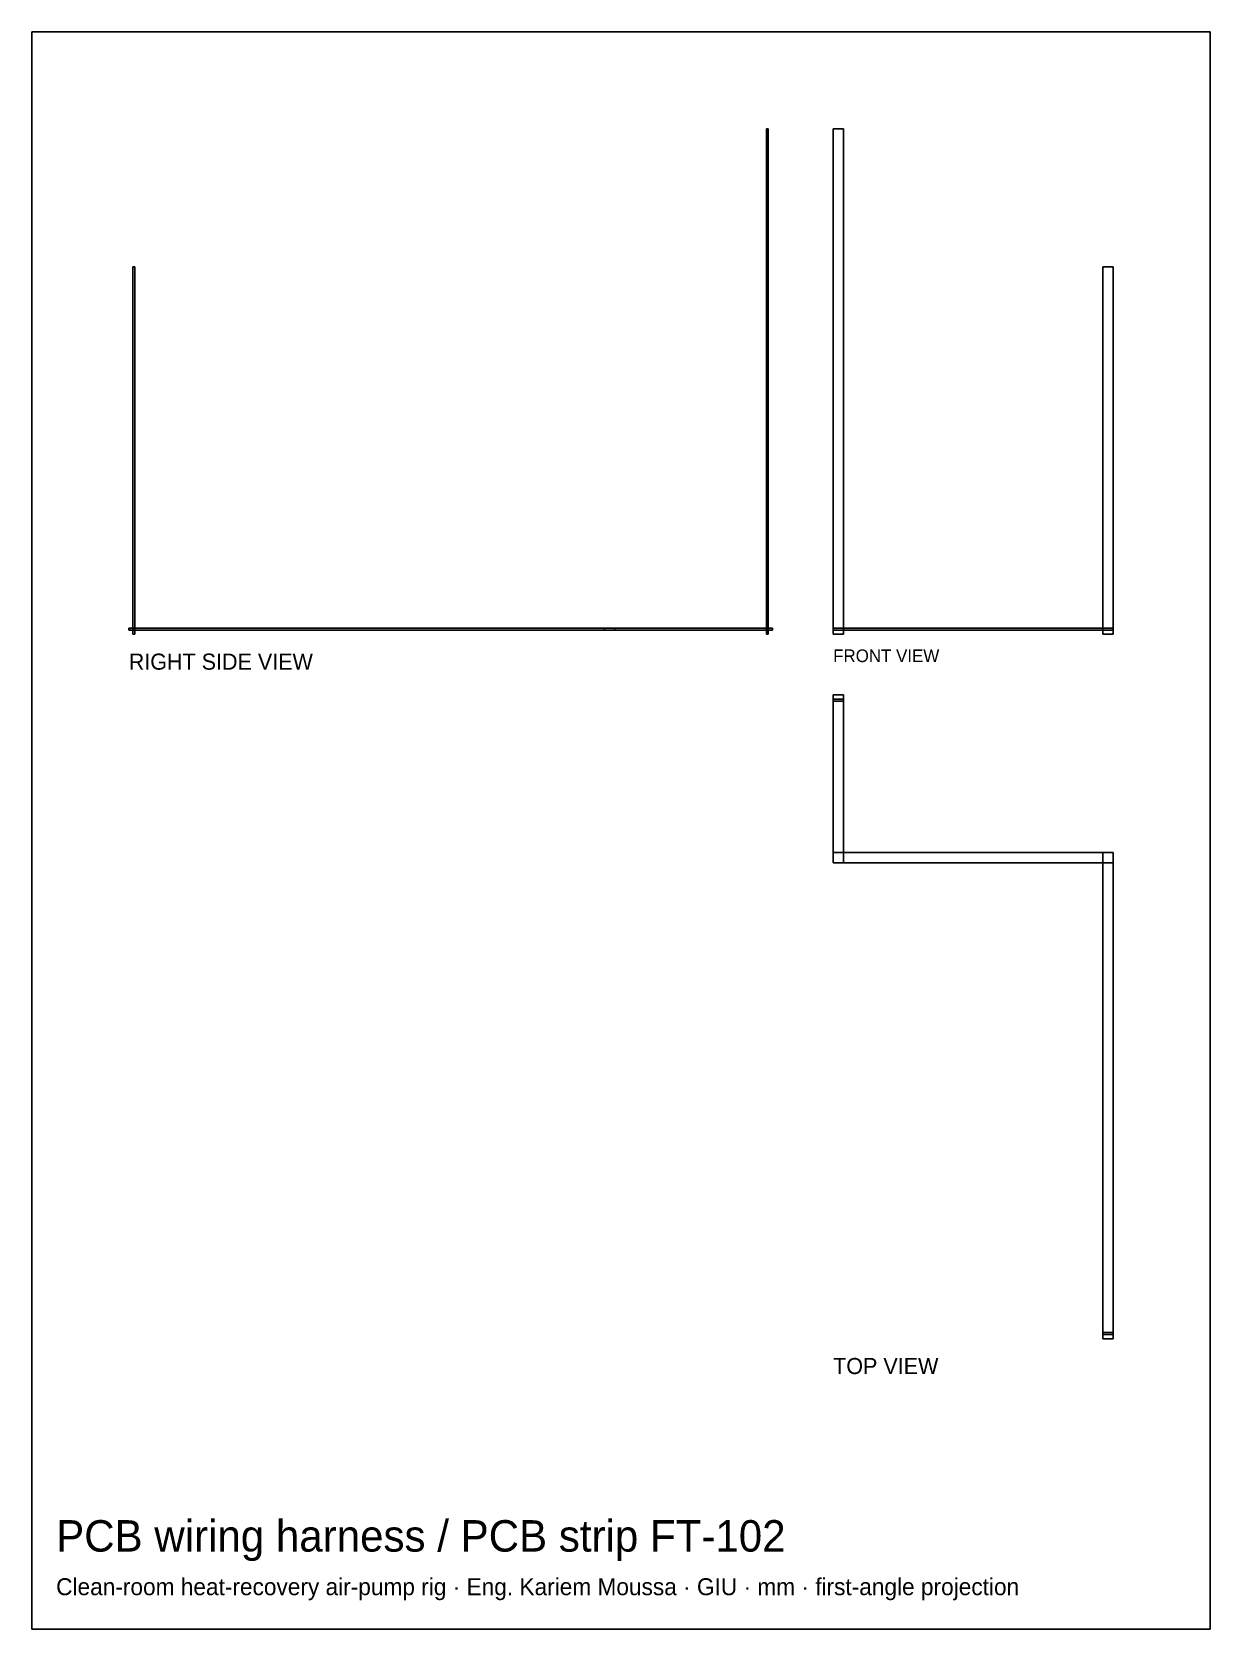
# Model space of a CAD drawing. Header units: millimetres. Extents: x -622 to 10, y -527 to 329.
import ezdxf

# ---------------------------------------------------------------- set-up
doc = ezdxf.new("R2010")
doc.units = ezdxf.units.MM
for name, color, linetype in [('BORDER', 7, 'Continuous'), ('HIDDEN', 8, 'Continuous'), ('TEXT', 5, 'Continuous'), ('VISIBLE', 7, 'Continuous')]:
    doc.layers.add(name, color=color, linetype=linetype)

msp = doc.modelspace()

# ---------------------------------------------------------------- linework, layer by layer
at = {"layer": 'BORDER'}
msp.add_lwpolyline([(-621.739024, -527.331472), (9.626224, -527.331472), (9.626224, 328.626224), (-621.739024, 328.626224)], close=True, dxfattribs=at)
at = {"layer": 'HIDDEN'}
for points in [[(-227.1128, 276.75), (-228.1128, 276.75)], [(-228.1128, 5.81), (-228.1128, 276.75)], [(-227.1128, 5.81), (-227.1128, 276.75)], [(-192.35, 276.75), (-186.85, 276.75)], [(-192.35, 5.81), (-192.35, 276.75)], [(-186.85, 5.81), (-186.85, 276.75)], [(-566.6128, 202.75), (-567.6128, 202.75)], [(-567.6128, 5.81), (-567.6128, 202.75)], [(-566.6128, 5.81), (-566.6128, 202.75)], [(-47.75, 202.75), (-42.25, 202.75)], [(-47.75, 5.81), (-47.75, 202.75)], [(-42.25, 5.81), (-42.25, 202.75)], [(-309.3628, 9.06), (-569.8628, 9.06)], [(-569.8628, 8.06), (-569.8628, 9.06)], [(-309.3628, 9.06), (-314.8628, 9.06)], [(-314.8628, 8.06), (-314.8628, 9.06)], [(-224.8628, 9.06), (-314.8628, 9.06)], [(-314.8628, 8.06), (-314.8628, 9.06)], [(-309.3628, 9.06), (-314.8628, 9.06)], [(-314.8628, 8.06), (-314.8628, 9.06)], [(-309.3628, 8.06), (-309.3628, 9.06)], [(-309.3628, 8.06), (-309.3628, 9.06)], [(-224.8628, 8.06), (-224.8628, 9.06)], [(-192.35, 9.06), (-186.85, 9.06)], [(-192.35, 8.06), (-192.35, 9.06)], [(-192.35, 9.06), (-42.25, 9.06)], [(-192.35, 8.06), (-192.35, 9.06)], [(-186.85, 8.06), (-186.85, 9.06)], [(-186.85, 8.06), (-186.85, 9.06)], [(-47.75, 9.06), (-42.25, 9.06)], [(-47.75, 9.06), (-42.25, 9.06)], [(-47.75, 8.06), (-47.75, 9.06)], [(-42.25, 8.06), (-42.25, 9.06)], [(-42.25, 8.06), (-42.25, 9.06)], [(-42.25, 8.06), (-42.25, 9.06)], [(-309.3628, 8.06), (-569.8628, 8.06)], [(-566.6128, 5.81), (-567.6128, 5.81)], [(-309.3628, 8.06), (-314.8628, 8.06)], [(-224.8628, 8.06), (-314.8628, 8.06)], [(-309.3628, 8.06), (-314.8628, 8.06)], [(-227.1128, 5.81), (-228.1128, 5.81)], [(-192.35, 8.06), (-186.85, 8.06)], [(-192.35, 8.06), (-42.25, 8.06)], [(-192.35, 5.81), (-186.85, 5.81)], [(-47.75, 8.06), (-42.25, 8.06)], [(-47.75, 8.06), (-42.25, 8.06)], [(-47.75, 5.81), (-42.25, 5.81)], [(-192.35, -26.7028), (-186.85, -26.7028)], [(-192.35, -26.7028), (-192.35, -116.7028)], [(-192.35, -28.9528), (-186.85, -28.9528)], [(-192.35, -28.9528), (-192.35, -29.9528)], [(-192.35, -29.9528), (-186.85, -29.9528)], [(-186.85, -26.7028), (-186.85, -116.7028)], [(-186.85, -28.9528), (-186.85, -29.9528)], [(-192.35, -111.2028), (-42.25, -111.2028)], [(-192.35, -111.2028), (-192.35, -116.7028)], [(-47.75, -111.2028), (-42.25, -111.2028)], [(-47.75, -111.2028), (-47.75, -371.7028)], [(-42.25, -111.2028), (-42.25, -116.7028)], [(-42.25, -111.2028), (-42.25, -371.7028)], [(-192.35, -116.7028), (-186.85, -116.7028)], [(-192.35, -116.7028), (-42.25, -116.7028)], [(-47.75, -368.4528), (-42.25, -368.4528)], [(-47.75, -368.4528), (-47.75, -369.4528)], [(-47.75, -369.4528), (-42.25, -369.4528)], [(-47.75, -371.7028), (-42.25, -371.7028)], [(-42.25, -368.4528), (-42.25, -369.4528)]]:
    msp.add_lwpolyline(points, dxfattribs=at)
at = {"layer": 'VISIBLE'}
for points in [[(-227.1128, 276.75), (-228.1128, 276.75)], [(-228.1128, 5.81), (-228.1128, 276.75)], [(-227.1128, 5.81), (-227.1128, 276.75)], [(-192.35, 276.75), (-186.85, 276.75)], [(-192.35, 5.81), (-192.35, 276.75)], [(-186.85, 9.06), (-186.85, 276.75)], [(-566.6128, 202.75), (-567.6128, 202.75)], [(-567.6128, 5.81), (-567.6128, 202.75)], [(-566.6128, 5.81), (-566.6128, 202.75)], [(-47.75, 202.75), (-42.25, 202.75)], [(-47.75, 5.81), (-47.75, 202.75)], [(-42.25, 5.81), (-42.25, 202.75)], [(-309.3628, 9.06), (-569.8628, 9.06)], [(-569.8628, 8.06), (-569.8628, 9.06)], [(-309.3628, 9.06), (-314.8628, 9.06)], [(-314.8628, 8.06), (-314.8628, 9.06)], [(-224.8628, 9.06), (-309.3628, 9.06)], [(-309.3628, 8.06), (-309.3628, 9.06)], [(-309.3628, 8.06), (-309.3628, 9.06)], [(-224.8628, 8.06), (-224.8628, 9.06)], [(-192.35, 9.06), (-186.85, 9.06)], [(-192.35, 8.06), (-192.35, 9.06)], [(-192.35, 9.06), (-47.75, 9.06)], [(-192.35, 8.06), (-192.35, 9.06)], [(-186.85, 8.06), (-186.85, 9.06)], [(-47.75, 9.06), (-42.25, 9.06)], [(-47.75, 8.06), (-47.75, 9.06)], [(-42.25, 8.06), (-42.25, 9.06)], [(-309.3628, 8.06), (-569.8628, 8.06)], [(-566.6128, 5.81), (-567.6128, 5.81)], [(-309.3628, 8.06), (-314.8628, 8.06)], [(-224.8628, 8.06), (-309.3628, 8.06)], [(-227.1128, 5.81), (-228.1128, 5.81)], [(-192.35, 8.06), (-186.85, 8.06)], [(-192.35, 8.06), (-47.75, 8.06)], [(-192.35, 5.81), (-186.85, 5.81)], [(-186.85, 5.81), (-186.85, 8.06)], [(-47.75, 8.06), (-42.25, 8.06)], [(-47.75, 5.81), (-42.25, 5.81)], [(-192.35, -26.7028), (-186.85, -26.7028)], [(-192.35, -26.7028), (-192.35, -116.7028)], [(-192.35, -28.9528), (-186.85, -28.9528)], [(-192.35, -28.9528), (-192.35, -29.9528)], [(-192.35, -29.9528), (-186.85, -29.9528)], [(-186.85, -26.7028), (-186.85, -116.7028)], [(-186.85, -28.9528), (-186.85, -29.9528)], [(-192.35, -111.2028), (-42.25, -111.2028)], [(-192.35, -111.2028), (-192.35, -116.7028)], [(-47.75, -111.2028), (-42.25, -111.2028)], [(-47.75, -111.2028), (-47.75, -371.7028)], [(-42.25, -111.2028), (-42.25, -116.7028)], [(-42.25, -111.2028), (-42.25, -371.7028)], [(-192.35, -116.7028), (-186.85, -116.7028)], [(-192.35, -116.7028), (-42.25, -116.7028)], [(-47.75, -368.4528), (-42.25, -368.4528)], [(-47.75, -368.4528), (-47.75, -369.4528)], [(-47.75, -369.4528), (-42.25, -369.4528)], [(-47.75, -371.7028), (-42.25, -371.7028)], [(-42.25, -368.4528), (-42.25, -369.4528)]]:
    msp.add_lwpolyline(points, dxfattribs=at)

# ---------------------------------------------------------------- texts
at = {"layer": 'TEXT'}
for s, height, p in [('RIGHT SIDE VIEW', 8.625, (-569.8628, -13.165)), ('FRONT VIEW', 6.7735, (-192.35, -9.0917)), ('TOP VIEW', 8.625, (-192.35, -390.6778)), ('PCB wiring harness / PCB strip FT-102', 16.8597728, (-608.769968, -485.830493)), ('Clean-room heat-recovery air-pump rig · Eng. Kariem Moussa · GIU · mm · first-angle projection', 9.0783392, (-608.769968, -509.174794))]:
    msp.add_text(s, height=height, dxfattribs=at).set_placement(p)

doc.saveas('drawing.dxf')
